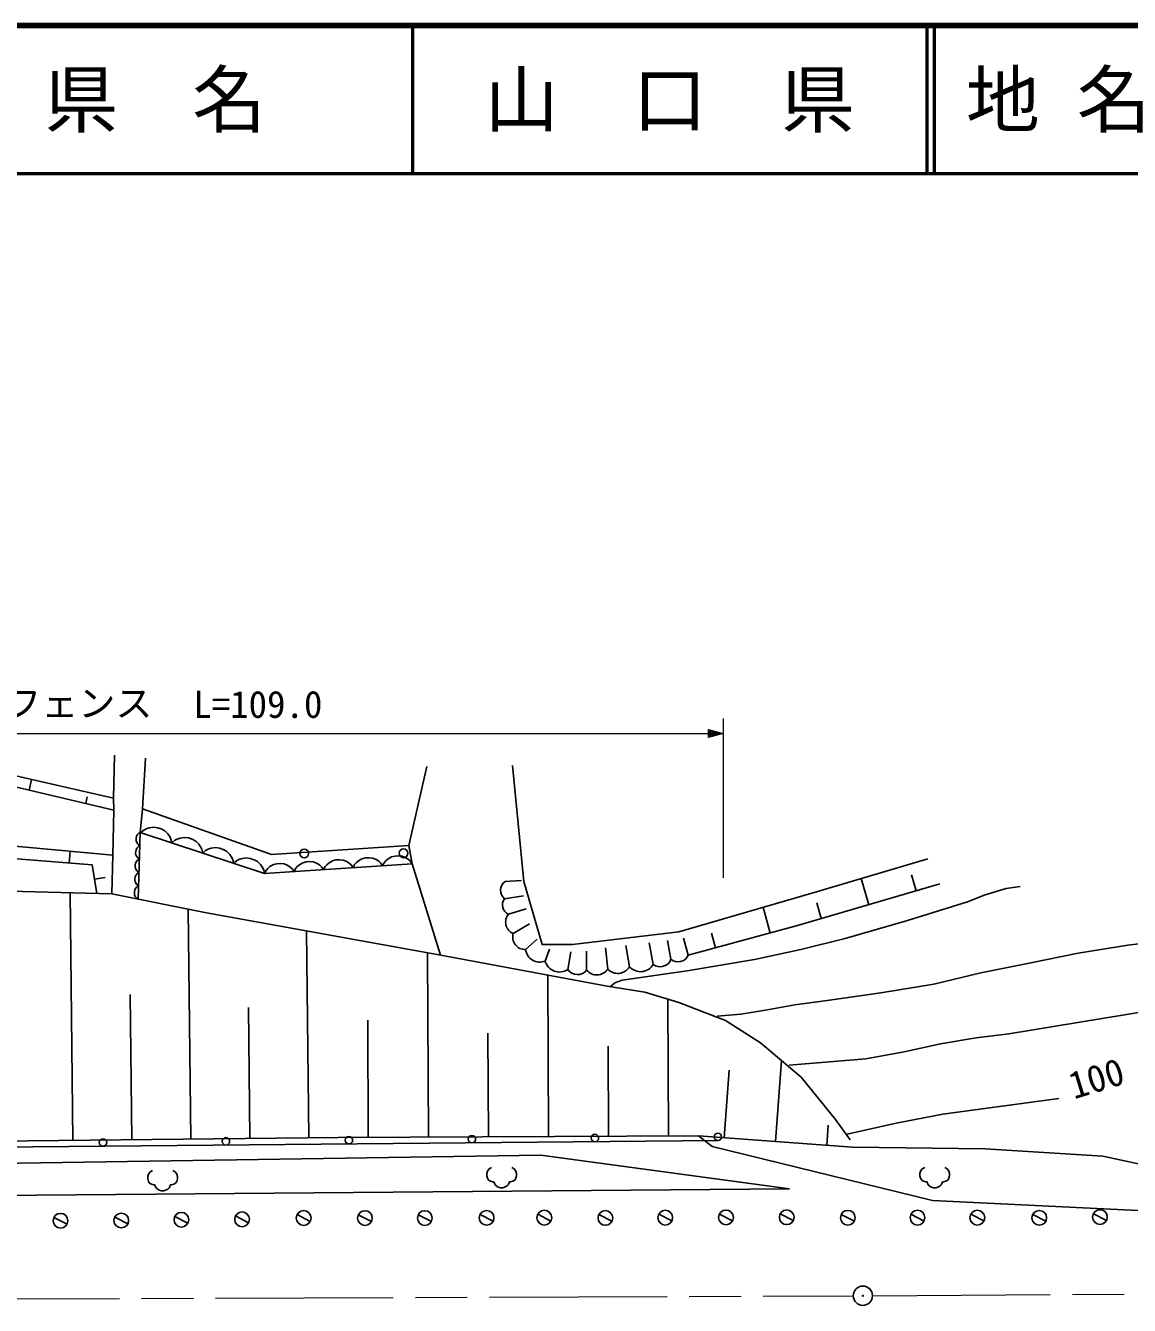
# Model space of a CAD drawing. Units: millimetres, scale not verified. Extents: x 40000 to 680000, y 20000 to 380000.
# Drawn here: x 306868 to 381427, y 293514 to 380000 of the extents above; entities that cross this region are included whole.
import ezdxf
from ezdxf.enums import TextEntityAlignment as Align

# ---------------------------------------------------------------- set-up
doc = ezdxf.new("R2010")
doc.units = ezdxf.units.MM
doc.header["$LTSCALE"] = 1000
doc.linetypes.add('CHAIN', pattern=[18.5, 12, -1.5, 3.5, -1.5])
for name, color, linetype, lineweight in [('M-BGD', 7, 'Continuous', 25), ('M-BMK', 2, 'CHAIN', 13), ('M-BMK-SRVR', 3, 'Continuous', 25), ('M-STR-HTXT', 7, 'Continuous', 13), ('M-TTL', 2, 'Continuous', 140), ('M-TTL-LINE', 7, 'Continuous', 50)]:
    doc.layers.add(name, color=color, linetype=linetype, lineweight=lineweight)
doc.layers.add('M-TTL-TXT', color=7, linetype='Continuous')
doc.styles.add('ＭＳ ゴシック', font='')
doc.styles.get('ＭＳ ゴシック').set_extended_font_data('MS Gothic')

msp = doc.modelspace()

# ---------------------------------------------------------------- linework, layer by layer
at = {"layer": 'M-BGD'}
for p, q in [((312836, 326988), (297553, 330583)), ((297707, 331240), (312797, 327800)), ((312797, 327800), (312883, 330703)), ((314770, 327066), (314967, 330493)), ((332748, 324592), (333968, 329937)), ((339748, 329998), (340529, 322157)), ((307105, 328336), (307273, 329059)), ((310925, 327438), (311030, 327887)), ((312836, 326988), (312797, 327800)), ((312753, 323935), (312836, 326988)), ((314616, 325481), (314770, 327066)), ((314770, 327066), (323470, 323974)), ((314355, 325200), (314334, 325092)), ((314413, 325307), (314355, 325200)), ((314469, 325377), (314413, 325307)), ((314525, 325430), (314469, 325377)), ((314616, 325481), (314471, 320966)), ((314616, 325481), (314525, 325430)), ((323008, 322698), (314616, 325481)), ((314849, 325636), (314655, 325468)), ((315016, 325721), (314849, 325636)), ((315224, 325791), (315016, 325721)), ((315516, 325834), (315224, 325791)), ((315780, 325793), (315516, 325834)), ((316031, 325710), (315780, 325793)), ((316268, 325585), (316031, 325710)), ((316477, 325376), (316268, 325585)), ((316603, 325194), (316477, 325376)), ((316687, 325027), (316603, 325194)), ((301510, 324979), (312753, 323935)), ((314384, 324404), (314326, 324297)), ((314334, 325092), (314330, 324984)), ((314330, 324984), (314345, 324875)), ((314345, 324875), (314395, 324765)), ((314440, 324474), (314384, 324404)), ((314395, 324765), (314447, 324691)), ((314496, 324527), (314440, 324474)), ((314447, 324691), (314499, 324635)), ((314587, 324578), (314496, 324527)), ((314499, 324635), (314587, 324578)), ((316743, 324776), (316687, 325027)), ((316937, 324944), (316743, 324776)), ((317104, 325028), (316937, 324944)), ((317312, 325099), (317104, 325028)), ((317604, 325141), (317312, 325099)), ((317869, 325100), (317604, 325141)), ((318119, 325017), (317869, 325100)), ((318356, 324892), (318119, 325017)), ((318566, 324683), (318356, 324892)), ((318691, 324502), (318566, 324683)), ((318775, 324335), (318691, 324502)), ((318831, 324083), (318775, 324335)), ((319192, 324336), (319026, 324251)), ((319401, 324406), (319192, 324336)), ((319693, 324449), (319401, 324406)), ((319957, 324408), (319693, 324449)), ((320208, 324325), (319957, 324408)), ((320445, 324200), (320208, 324325)), ((323470, 323974), (332748, 324592)), ((332748, 324592), (332979, 323355)), ((311367, 323278), (305147, 323781)), ((309812, 323404), (309876, 324202)), ((312692, 321319), (312753, 323935)), ((312753, 323935), (312692, 321319)), ((314355, 323501), (314297, 323395)), ((314305, 324190), (314301, 324081)), ((314301, 324081), (314316, 323972)), ((314326, 324297), (314305, 324190)), ((314316, 323972), (314366, 323862)), ((314411, 323572), (314355, 323501)), ((314366, 323862), (314418, 323788)), ((314467, 323624), (314411, 323572)), ((314418, 323788), (314470, 323732)), ((314558, 323675), (314467, 323624)), ((314470, 323732), (314558, 323675)), ((319026, 324251), (318831, 324083)), ((320654, 323991), (320445, 324200)), ((320780, 323809), (320654, 323991)), ((320864, 323642), (320780, 323809)), ((320920, 323391), (320864, 323642)), ((321114, 323559), (320920, 323391)), ((321281, 323643), (321114, 323559)), ((321489, 323714), (321281, 323643)), ((321781, 323756), (321489, 323714)), ((322046, 323715), (321781, 323756)), ((322296, 323632), (322046, 323715)), ((322533, 323507), (322296, 323632)), ((322742, 323298), (322533, 323507)), ((325837, 323488), (325600, 323432)), ((326076, 323504), (325837, 323488)), ((326318, 323480), (326076, 323504)), ((326565, 323375), (326318, 323480)), ((327595, 323564), (327363, 323428)), ((327832, 323620), (327595, 323564)), ((328071, 323635), (327832, 323620)), ((328313, 323611), (328071, 323635)), ((328560, 323507), (328313, 323611)), ((328728, 323397), (328560, 323507)), ((329359, 323559), (329207, 323429)), ((329590, 323695), (329359, 323559)), ((329827, 323751), (329590, 323695)), ((330066, 323767), (329827, 323751)), ((330308, 323743), (330066, 323767)), ((330556, 323638), (330308, 323743)), ((330723, 323529), (330556, 323638)), ((330851, 323416), (330723, 323529)), ((331202, 323560), (331090, 323432)), ((331354, 323691), (331202, 323560)), ((331585, 323827), (331354, 323691)), ((331822, 323883), (331585, 323827)), ((332062, 323898), (331822, 323883)), ((332304, 323874), (332062, 323898)), ((332551, 323770), (332304, 323874)), ((332718, 323660), (332551, 323770)), ((332846, 323548), (332718, 323660)), ((332979, 323355), (332846, 323548)), ((360123, 321423), (367822, 323703)), ((311675, 321346), (311367, 323278)), ((314326, 322598), (314268, 322492)), ((314276, 323287), (314272, 323178)), ((314272, 323178), (314287, 323069)), ((314297, 323395), (314276, 323287)), ((314287, 323069), (314337, 322959)), ((314382, 322669), (314326, 322598)), ((314337, 322959), (314389, 322885)), ((314438, 322721), (314382, 322669)), ((314389, 322885), (314441, 322829)), ((314529, 322772), (314438, 322721)), ((314441, 322829), (314529, 322772)), ((322868, 323117), (322742, 323298)), ((322952, 322950), (322868, 323117)), ((323008, 322698), (322952, 322950)), ((323109, 322906), (323003, 322698)), ((332979, 323355), (323008, 322698)), ((323221, 323034), (323109, 322906)), ((323373, 323165), (323221, 323034)), ((323605, 323301), (323373, 323165)), ((323841, 323357), (323605, 323301)), ((324081, 323373), (323841, 323357)), ((324323, 323348), (324081, 323373)), ((324570, 323244), (324323, 323348)), ((324738, 323134), (324570, 323244)), ((324865, 323022), (324738, 323134)), ((324998, 322829), (324865, 323022)), ((325105, 323038), (324998, 322829)), ((325216, 323166), (325105, 323038)), ((325368, 323296), (325216, 323166)), ((325600, 323432), (325368, 323296)), ((326733, 323266), (326565, 323375)), ((326860, 323153), (326733, 323266)), ((326993, 322961), (326860, 323153)), ((327100, 323169), (326993, 322961)), ((327212, 323297), (327100, 323169)), ((327363, 323428), (327212, 323297)), ((328856, 323285), (328728, 323397)), ((328988, 323092), (328856, 323285)), ((329095, 323301), (328988, 323092)), ((329207, 323429), (329095, 323301)), ((330984, 323224), (330851, 323416)), ((331090, 323432), (330984, 323224)), ((332979, 323355), (334885, 317191)), ((367027, 321532), (366716, 322601)), ((271986, 322423), (312692, 321319)), ((311521, 322312), (312240, 322428)), ((314247, 322384), (314243, 322276)), ((314243, 322276), (314258, 322167)), ((314268, 322492), (314247, 322384)), ((314258, 322167), (314308, 322057)), ((314353, 321766), (314297, 321695)), ((314308, 322057), (314360, 321983)), ((314409, 321818), (314353, 321766)), ((314360, 321983), (314412, 321927)), ((314500, 321870), (314409, 321818)), ((314412, 321927), (314500, 321870)), ((339259, 322157), (340375, 322235)), ((340529, 322157), (341761, 317906)), ((368631, 322003), (359007, 319181)), ((363819, 320592), (363303, 322365)), ((373101, 321677), (374050, 321815)), ((310060, 304662), (309876, 321395)), ((312692, 321319), (319098, 320048)), ((314218, 321481), (314214, 321373)), ((314214, 321373), (314229, 321264)), ((314239, 321589), (314218, 321481)), ((314229, 321264), (314279, 321154)), ((314297, 321695), (314239, 321589)), ((314279, 321154), (314331, 321080)), ((314331, 321080), (314383, 321024)), ((314383, 321024), (314471, 320967)), ((339220, 320998), (340491, 321191)), ((351000, 318756), (360123, 321423)), ((370492, 320791), (371689, 321258)), ((371689, 321258), (373101, 321677)), ((318029, 304750), (317858, 320294)), ((319098, 320048), (334665, 317232)), ((339490, 319954), (340683, 320302)), ((357159, 318679), (356690, 320419)), ((360611, 319652), (360303, 320710)), ((366431, 319521), (370492, 320791)), ((339798, 318640), (340914, 319297)), ((359007, 319181), (351616, 317172)), ((362218, 318316), (366431, 319521)), ((325998, 304839), (325844, 318828)), ((343801, 317906), (351000, 318756)), ((351616, 317172), (351308, 318331)), ((353464, 317674), (353193, 318676)), ((359231, 317563), (362218, 318316)), ((340645, 317558), (341415, 318254)), ((341761, 317906), (343801, 317906)), ((341954, 316785), (342262, 317597)), ((344764, 316167), (344764, 317442)), ((346188, 316244), (346034, 317674)), ((347651, 316399), (347420, 317829)), ((349268, 316553), (348998, 318022)), ((350461, 316901), (350230, 318177)), ((356105, 316882), (359231, 317563)), ((377971, 317307), (381332, 317858)), ((381332, 317858), (382812, 318036)), ((334073, 304888), (334017, 317349)), ((334665, 317232), (346162, 315078)), ((343493, 316205), (343686, 317404)), ((351564, 316121), (356105, 316882)), ((371397, 315984), (374879, 316696)), ((374879, 316696), (377971, 317307)), ((342184, 304925), (342135, 315832)), ((347163, 315498), (351564, 316121)), ((368207, 315232), (371397, 315984)), ((346162, 315078), (348693, 314691)), ((346356, 315049), (346666, 315308)), ((346666, 315308), (347163, 315498)), ((364640, 314630), (368207, 315232)), ((314045, 304706), (313937, 314534)), ((348693, 314691), (351003, 313973)), ((350296, 304962), (350254, 314206)), ((351003, 313973), (354139, 312758)), ((358836, 313830), (361016, 314125)), ((361016, 314125), (364640, 314630)), ((322013, 304795), (321916, 313648)), ((353578, 313058), (355172, 313200)), ((355172, 313200), (356841, 313463)), ((356841, 313463), (358836, 313830)), ((382740, 313417), (373289, 311863)), ((330018, 304870), (329982, 312798)), ((354139, 312758), (356504, 311267)), ((338129, 304907), (338097, 311918)), ((371066, 311592), (368676, 311183)), ((373289, 311863), (371066, 311592)), ((346240, 304944), (346213, 311021)), ((356504, 311267), (359254, 308948)), ((366219, 310643), (363630, 310187)), ((368676, 311183), (366219, 310643)), ((357522, 304585), (357926, 310068)), ((363630, 310187), (358435, 309738)), ((354056, 304842), (354393, 309411)), ((359254, 308948), (361565, 306076)), ((368828, 306428), (376659, 307501)), ((365671, 305829), (368828, 306428)), ((360987, 304327), (361087, 305683)), ((361565, 306076), (362555, 304695)), ((362352, 305091), (365671, 305829)), ((266959, 303866), (353635, 304651)), ((327990, 304861), (288146, 304419)), ((352323, 304971), (327990, 304861)), ((352323, 304971), (353252, 304254)), ((362720, 304198), (352323, 304971)), ((362720, 304198), (352323, 304971)), ((341665, 303660), (268791, 302549)), ((358479, 301385), (341665, 303660)), ((353252, 304254), (368136, 300593)), ((371683, 304104), (362720, 304198)), ((379624, 303602), (371683, 304104)), ((385368, 302348), (379624, 303602)), ((338186, 302749), (338066, 302588)), ((338346, 302829), (338186, 302749)), ((339866, 302749), (339706, 302829)), ((339986, 302588), (339866, 302749)), ((367439, 302749), (367319, 302588)), ((367599, 302829), (367439, 302749)), ((369118, 302749), (368958, 302829)), ((369238, 302588), (369118, 302749)), ((315164, 302379), (315124, 302219)), ((315124, 302219), (315124, 302058)), ((315124, 302058), (315164, 301897)), ((315284, 302540), (315164, 302379)), ((315164, 301897), (315244, 301777)), ((315443, 302620), (315284, 302540)), ((316963, 302540), (316803, 302620)), ((317083, 302379), (316963, 302540)), ((317003, 301777), (317083, 301897)), ((317123, 302219), (317083, 302379)), ((317083, 301897), (317123, 302058)), ((317123, 302058), (317123, 302219)), ((338066, 302588), (338026, 302428)), ((338026, 302428), (338026, 302267)), ((338026, 302267), (338066, 302106)), ((338066, 302106), (338146, 301986)), ((338146, 301986), (338266, 301906)), ((338266, 301906), (338426, 301866)), ((338426, 301866), (338506, 301866)), ((338506, 301866), (338546, 301745)), ((339506, 301745), (339546, 301866)), ((339546, 301866), (339626, 301866)), ((339626, 301866), (339786, 301906)), ((339786, 301906), (339906, 301986)), ((339906, 301986), (339986, 302106)), ((340026, 302428), (339986, 302588)), ((339986, 302106), (340026, 302267)), ((340026, 302267), (340026, 302428)), ((367319, 302588), (367279, 302428)), ((367279, 302428), (367279, 302267)), ((367279, 302267), (367319, 302106)), ((367319, 302106), (367399, 301986)), ((367399, 301986), (367519, 301906)), ((367519, 301906), (367679, 301866)), ((367679, 301866), (367759, 301866)), ((367759, 301866), (367799, 301745)), ((368758, 301745), (368798, 301866)), ((368798, 301866), (368878, 301866)), ((368878, 301866), (369038, 301906)), ((369038, 301906), (369158, 301986)), ((369158, 301986), (369238, 302106)), ((369278, 302428), (369238, 302588)), ((369238, 302106), (369278, 302267)), ((369278, 302267), (369278, 302428)), ((256285, 300538), (358479, 301385)), ((315244, 301777), (315363, 301697)), ((315363, 301697), (315523, 301657)), ((315523, 301657), (315603, 301657)), ((315603, 301657), (315643, 301536)), ((315643, 301536), (315723, 301416)), ((315723, 301416), (315883, 301295)), ((315883, 301295), (316043, 301255)), ((316043, 301255), (316203, 301255)), ((316203, 301255), (316323, 301295)), ((316323, 301295), (316483, 301376)), ((316483, 301376), (316563, 301456)), ((316563, 301456), (316603, 301536)), ((316603, 301536), (316643, 301657)), ((316643, 301657), (316723, 301657)), ((316723, 301657), (316883, 301697)), ((316883, 301697), (317003, 301777)), ((338546, 301745), (338626, 301625)), ((338626, 301625), (338786, 301504)), ((338786, 301504), (338946, 301464)), ((338946, 301464), (339106, 301464)), ((339106, 301464), (339226, 301504)), ((339226, 301504), (339386, 301585)), ((339386, 301585), (339466, 301665)), ((339466, 301665), (339506, 301745)), ((367799, 301745), (367879, 301625)), ((367879, 301625), (368039, 301504)), ((368039, 301504), (368199, 301464)), ((368199, 301464), (368358, 301464)), ((368358, 301464), (368478, 301504)), ((368478, 301504), (368638, 301585)), ((368638, 301585), (368718, 301665)), ((368718, 301665), (368758, 301745)), ((368136, 300593), (396207, 299239)), ((309665, 299007), (308780, 299462)), ((313770, 299022), (312885, 299476)), ((317834, 299077), (316949, 299531)), ((321931, 299104), (321046, 299558)), ((326094, 299193), (325209, 299647)), ((330229, 299190), (329343, 299644)), ((334277, 299186), (333392, 299641)), ((338451, 299203), (337566, 299657)), ((342349, 299214), (341464, 299668)), ((346475, 299198), (345590, 299653)), ((350517, 299218), (349632, 299672)), ((354623, 299234), (353738, 299688)), ((358724, 299241), (357839, 299695)), ((362852, 299208), (361967, 299663)), ((367555, 299215), (366670, 299670)), ((371595, 299218), (370710, 299672)), ((375783, 299206), (374897, 299661)), ((379879, 299253), (378994, 299708))]:
    msp.add_line(p, q, dxfattribs=at)
for centre in [(309223, 299235), (313328, 299249), (317392, 299304), (321489, 299331), (325652, 299420), (329786, 299417), (333834, 299413), (338009, 299430), (341907, 299441), (346032, 299426), (350074, 299445), (354181, 299461), (358281, 299468), (362410, 299435), (367113, 299443), (371153, 299445), (375340, 299433), (379436, 299481)]:
    msp.add_circle(centre, 498, dxfattribs=at)
for centre, major_axis in [((325687, 324052), (0, 301)), ((332394, 324071), (0, 301)), ((312094, 304526), (0, 251)), ((320401, 304601), (0, 251)), ((328709, 304676), (0, 251)), ((337017, 304752), (0, 251)), ((345325, 304827), (0, 251)), ((353632, 304902), (0, 251)), ((363426, 294166), (0, 26.1))]:
    msp.add_ellipse(centre, major_axis=major_axis, ratio=0.996046, dxfattribs=at)
for centre, major_axis, start_param, end_param in [((339673, 321563), (0, -725), 3.751773, 5.606363), ((339745, 320578), (0, 674), 0.897175, 2.751766), ((340135, 319413), (0, 844), 0.874592, 2.729182), ((340625, 318418), (0, 860), 1.30947, 3.164061), ((341588, 317664), (0, 953), 1.682573, 3.537164), ((342940, 317075), (0, 1032), 1.855527, 3.710117), ((348402, 317085), (0, 1019), 2.309249, 4.16384), ((349734, 317177), (0, 780), 2.496852, 4.351443), ((350937, 317471), (0, 744), 2.443529, 4.29812), ((344143, 316664), (0, 797), 2.184004, 4.038594), ((345447, 316742), (0, 895), 2.268299, 4.122889), ((346862, 316872), (0, 923), 2.319174, 4.173765)]:
    msp.add_ellipse(centre, major_axis=major_axis, ratio=0.996046, start_param=start_param, end_param=end_param, dxfattribs=at)
at = {"layer": 'M-BMK'}
for p, q in [((264200, 293804), (362776, 294164)), ((364076, 294170), (462865, 294742))]:
    msp.add_line(p, q, dxfattribs=at)
at = {"layer": 'M-BMK-SRVR'}
msp.add_ellipse((363426, 294166), major_axis=(0, 652), ratio=0.996046, dxfattribs=at)
at = {"layer": 'M-STR-HTXT'}
for p, q in [((353992, 333166), (353992, 322401)), ((245426, 332162), (353992, 332162)), ((352992, 331881), (352992, 332443)), ((352992, 332443), (353992, 332162)), ((353992, 332162), (352992, 331881)), ((353032, 331962), (353032, 332363)), ((353032, 332363), (353712, 332162)), ((353712, 332162), (353032, 331962)), ((353072, 332042), (353072, 332283)), ((353072, 332283), (353552, 332162)), ((353552, 332162), (353072, 332042)), ((353112, 332122), (353112, 332202)), ((353112, 332202), (353312, 332162)), ((353312, 332162), (353112, 332122))]:
    msp.add_line(p, q, dxfattribs=at)
at = {"layer": 'M-TTL'}
msp.add_line((680000, 380000), (40000, 380000), dxfattribs=at)
at = {"layer": 'M-TTL-LINE'}
for p, q in [((333000, 380000), (333000, 370000)), ((367750, 380000), (367750, 370000)), ((368250, 380000), (368250, 370000)), ((40000, 370000), (680000, 370000))]:
    msp.add_line(p, q, dxfattribs=at)

# ---------------------------------------------------------------- texts
at = {"layer": 'M-BGD', "style": 'ＭＳ ゴシック'}
msp.add_text('100', height=1833, rotation=17.1, dxfattribs=at).set_placement((377840, 306908), align=Align.BOTTOM_LEFT)
at = {"layer": 'M-STR-HTXT', "style": 'ＭＳ ゴシック'}
for s, p in [('ガ－ドフェンス', (297930, 332737)), ('L=109.0', (318190, 332666))]:
    msp.add_text(s, height=1833, dxfattribs=at).set_placement(p, align=Align.BOTTOM_LEFT)
at = {"layer": 'M-TTL-TXT', "style": 'ＭＳ ゴシック'}
for s, p in [('県\u3000名', (315625, 375000)), ('山\u3000口\u3000県', (350375, 375000))]:
    msp.add_text(s, height=3666, dxfattribs=at).set_placement(p, align=Align.MIDDLE_CENTER)
msp.add_text('地 名', height=3666, dxfattribs=at).set_placement((370380, 375000), align=Align.MIDDLE_LEFT)

doc.saveas('drawing.dxf')
